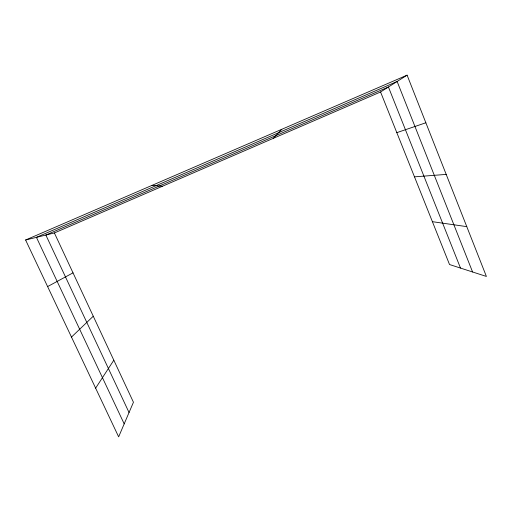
<?xml version="1.0" encoding="UTF-8"?>
<svg xmlns="http://www.w3.org/2000/svg" width="512" height="512" viewBox="0 0 512 512"><rect width="100%" height="100%" fill="white"/><g stroke="black" fill="none" stroke-linecap="round" stroke-linejoin="round"><path stroke-width="0.77" d="M95.622 388.154L113.818 360.205M273.331 138.33L281.76 129.312M71.482 337.069L93.274 316.218M380.563 91.987L407.098 75.155L486.4 276.442L449.53 264.531L380.563 91.987L54.387 232.96L25.6 240L118.643 436.845L133.446 402.24L54.387 232.96M47.616 286.573L73.024 272.851M25.6 240L407.098 75.155M396.819 132.646L425.856 122.771M414.483 176.845L446.195 174.4M152.051 185.363L162.432 186.259M432.403 221.677L466.778 226.637M124.192 423.872L36.429 237.35L397.126 81.478L472.582 271.974M129.043 412.531L45.862 235.046L388.429 86.995L460.499 268.07"/></g></svg>
